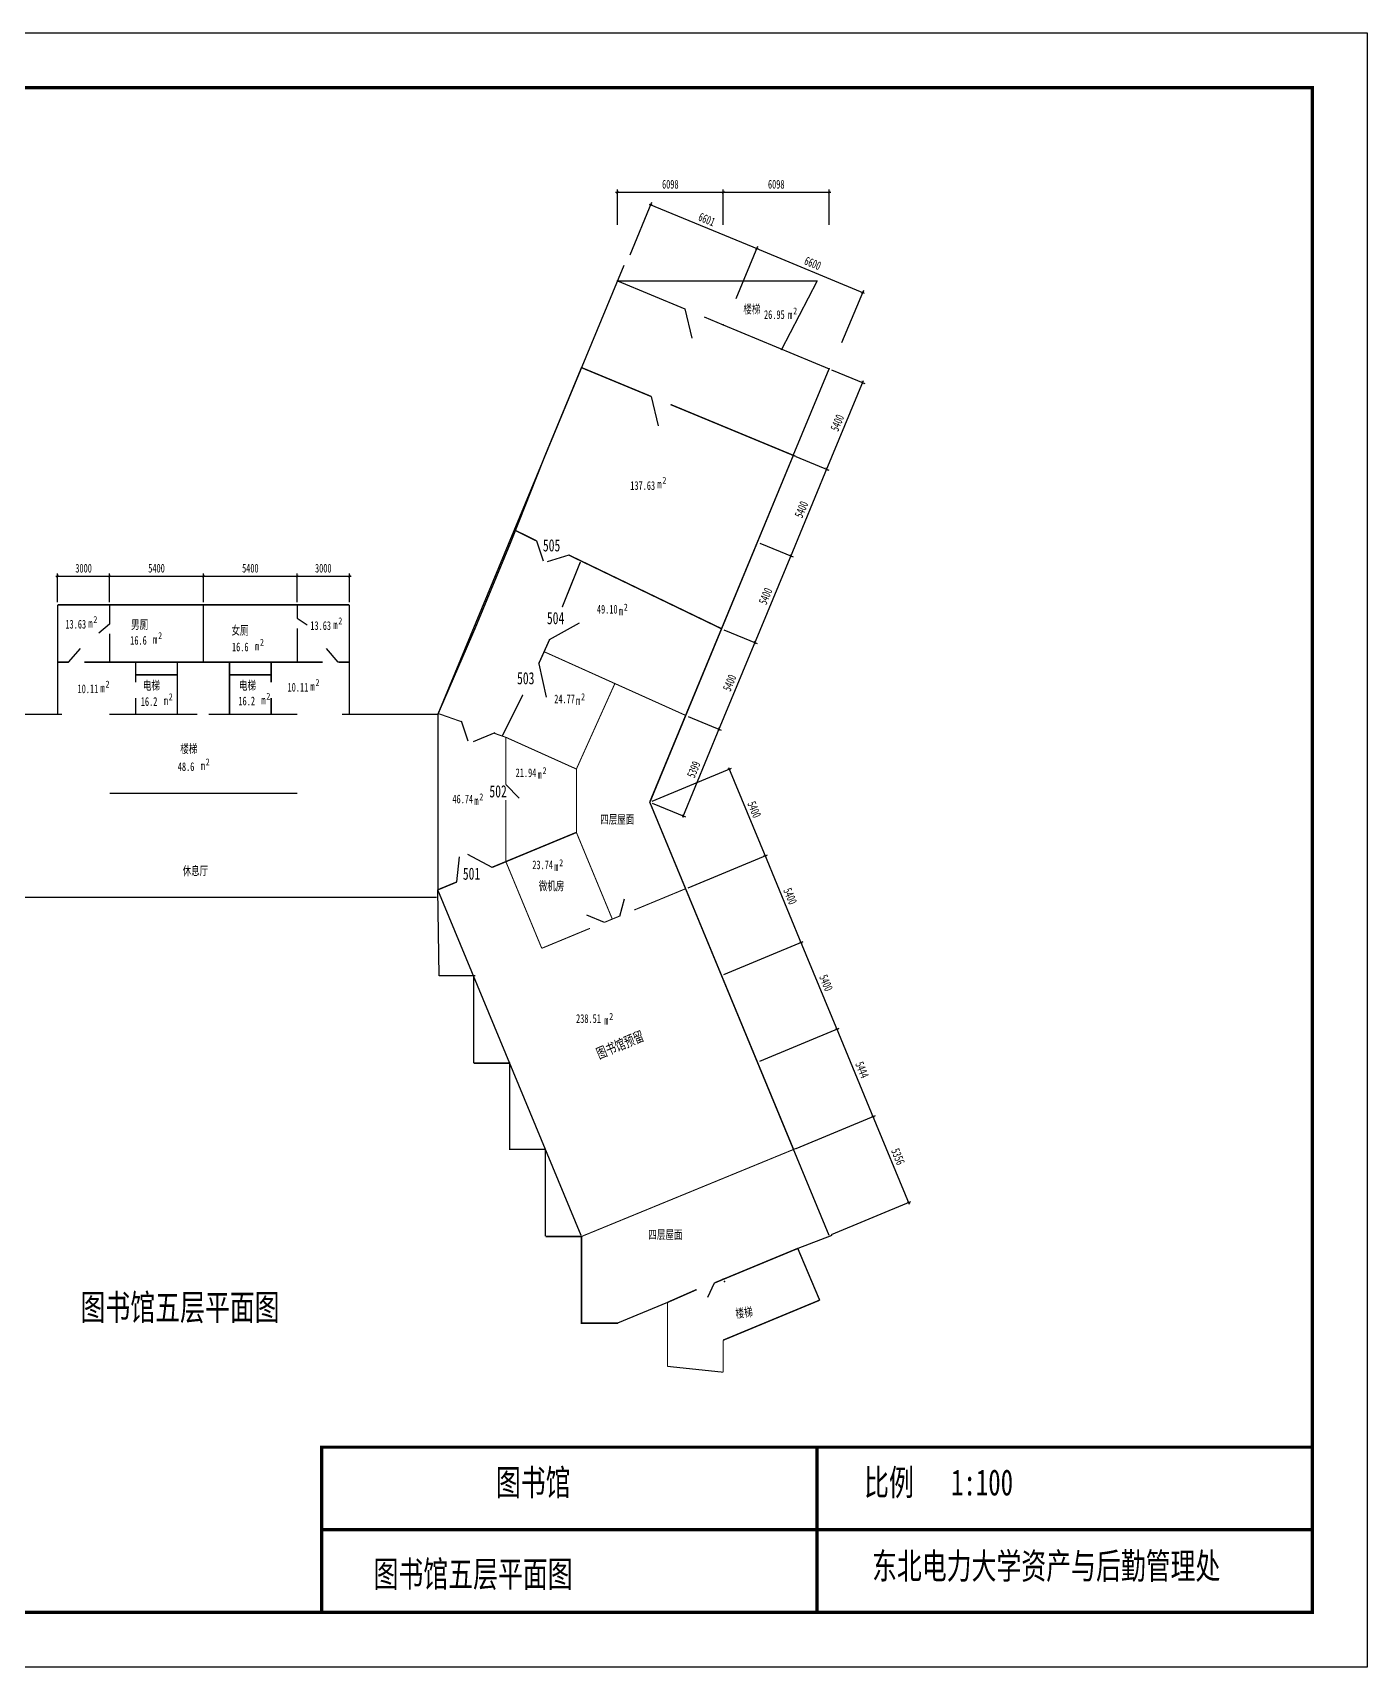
# Model space of a CAD drawing. Extents: x -65804 to 67252, y -80473 to 13616.
# Drawn here: x -9585 to 67252, y -80473 to 13616 of the extents above; entities that cross this region are included whole.
import ezdxf

# ---------------------------------------------------------------- set-up
doc = ezdxf.new("R2010")
doc.units = 0
doc.layers.get('0').update_dxf_attribs({"linetype": 'CONTINUOUS'})
doc.layers.get('DEFPOINTS').update_dxf_attribs({"linetype": 'CONTINUOUS'})
doc.styles.get("Standard").update_dxf_attribs({"font": '', "width": 0.7, "height": 700})
doc.styles.get('Standard').set_extended_font_data('FangSong_GB2312')
doc.dimstyles.get("Standard").update_dxf_attribs({"dimtxt": 0.18, "dimasz": 0.18, "dimexe": 0.18, "dimexo": 0.0625, "dimgap": 0.09, "dimtad": 0, "dimtih": 1, "dimtoh": 1, "dimdec": 4, "dimzin": 0, "dimdsep": 46, "dimtxsty": 'Standard', "dimcen": 0.09, "dimadec": 0, "dimazin": 0, "dimtfac": 1, "dimtdec": 4, "dimtofl": 0, "dimtmove": 0, "dimatfit": 3, "dimfxl": 1, "dimtolj": 1, "dimtzin": 0, "dimarcsym": 0})

# ---------------------------------------------------------------- blocks, each defined once
blk = doc.blocks.new('_ARCHTICK')
at = {"color": 0, "linetype": 'ByBlock', "const_width": 0.15}
blk.add_lwpolyline([(-0.5, -0.5), (0.5, 0.5)], dxfattribs=at)
blk = doc.blocks.new('*D6')
at = {"color": 0, "linetype": 'ByBlock'}
for p, q in [((-8254, -17660), (-5054, -17660)), ((-8154, -19167), (-8154, -17510)), ((-5154, -19167), (-5154, -17510))]:
    blk.add_line(p, q, dxfattribs=at)
at = {"layer": 'DEFPOINTS', "color": 0, "linetype": 'ByBlock'}
for p in [(-5154, -17660), (-8154, -19317), (-5154, -19317)]:
    blk.add_point(p, dxfattribs=at)
at = {"color": 0, "linetype": 'ByBlock', "xscale": 150, "yscale": 150, "zscale": 150, "rotation": 180}
blk.add_blockref('_ARCHTICK', (-8154, -17660), dxfattribs=at)
at = {"color": 0, "linetype": 'ByBlock', "xscale": 150, "yscale": 150, "zscale": 150}
blk.add_blockref('_ARCHTICK', (-5154, -17660), dxfattribs=at)
at = {"color": 0, "linetype": 'ByBlock', "insert": (-6654, -17210), "char_height": 500, "attachment_point": 5}
blk.add_mtext('\\A1;3000', dxfattribs=at)
blk = doc.blocks.new('*D7')
at = {"color": 0, "linetype": 'ByBlock'}
for p, q in [((-5254, -17660), (346, -17660)), ((246, -19167), (246, -17510))]:
    blk.add_line(p, q, dxfattribs=at)
at = {"layer": 'DEFPOINTS', "color": 0, "linetype": 'ByBlock'}
for p in [(246, -17660), (-5154, -19317), (246, -19317)]:
    blk.add_point(p, dxfattribs=at)
at = {"color": 0, "linetype": 'ByBlock', "xscale": 150, "yscale": 150, "zscale": 150, "rotation": 180}
blk.add_blockref('_ARCHTICK', (-5154, -17660), dxfattribs=at)
at = {"color": 0, "linetype": 'ByBlock', "xscale": 150, "yscale": 150, "zscale": 150}
blk.add_blockref('_ARCHTICK', (246, -17660), dxfattribs=at)
at = {"color": 0, "linetype": 'ByBlock', "insert": (-2454, -17210), "char_height": 500, "attachment_point": 5}
blk.add_mtext('\\A1;5400', dxfattribs=at)
blk = doc.blocks.new('*D8')
at = {"color": 0, "linetype": 'ByBlock'}
for p, q in [((146, -17660), (5746, -17660)), ((5646, -19167), (5646, -17510))]:
    blk.add_line(p, q, dxfattribs=at)
at = {"layer": 'DEFPOINTS', "color": 0, "linetype": 'ByBlock'}
for p in [(5646, -17660), (246, -19317), (5646, -19317)]:
    blk.add_point(p, dxfattribs=at)
at = {"color": 0, "linetype": 'ByBlock', "xscale": 150, "yscale": 150, "zscale": 150, "rotation": 180}
blk.add_blockref('_ARCHTICK', (246, -17660), dxfattribs=at)
at = {"color": 0, "linetype": 'ByBlock', "xscale": 150, "yscale": 150, "zscale": 150}
blk.add_blockref('_ARCHTICK', (5646, -17660), dxfattribs=at)
at = {"color": 0, "linetype": 'ByBlock', "insert": (2946, -17210), "char_height": 500, "attachment_point": 5}
blk.add_mtext('\\A1;5400', dxfattribs=at)
blk = doc.blocks.new('*D9')
at = {"color": 0, "linetype": 'ByBlock'}
for p, q in [((5546, -17660), (8746, -17660)), ((8646, -19167), (8646, -17510))]:
    blk.add_line(p, q, dxfattribs=at)
at = {"layer": 'DEFPOINTS', "color": 0, "linetype": 'ByBlock'}
for p in [(8646, -17660), (5646, -19317), (8646, -19317)]:
    blk.add_point(p, dxfattribs=at)
at = {"color": 0, "linetype": 'ByBlock', "xscale": 150, "yscale": 150, "zscale": 150, "rotation": 180}
blk.add_blockref('_ARCHTICK', (5646, -17660), dxfattribs=at)
at = {"color": 0, "linetype": 'ByBlock', "xscale": 150, "yscale": 150, "zscale": 150}
blk.add_blockref('_ARCHTICK', (8646, -17660), dxfattribs=at)
at = {"color": 0, "linetype": 'ByBlock', "insert": (7146, -17210), "char_height": 500, "attachment_point": 5}
blk.add_mtext('\\A1;3000', dxfattribs=at)
blk = doc.blocks.new('*D23')
at = {"color": 0, "linetype": 'ByBlock'}
for p, q in [((24813, 836), (26063, 3855)), ((25914, 3754), (32197, 1152)), ((30911, -1690), (32162, 1329))]:
    blk.add_line(p, q, dxfattribs=at)
at = {"layer": 'DEFPOINTS', "color": 0, "linetype": 'ByBlock'}
for p in [(32104, 1190), (24756, 698), (30854, -1828)]:
    blk.add_point(p, dxfattribs=at)
at = {"color": 0, "linetype": 'ByBlock', "xscale": 150, "yscale": 150, "zscale": 150}
for p, rotation in [((26006, 3716), 157.5), ((32104, 1190), 337.4999999999999)]:
    blk.add_blockref('_ARCHTICK', p, dxfattribs=dict(at, rotation=rotation))
at = {"color": 0, "linetype": 'ByBlock', "insert": (29227, 2869), "char_height": 500, "attachment_point": 5, "rotation": 337.5}
blk.add_mtext('\\A1;6601', dxfattribs=at)
blk = doc.blocks.new('*D24')
at = {"color": 0, "linetype": 'ByBlock'}
for p, q in [((32012, 1228), (38294, -1374)), ((37009, -4216), (38259, -1197))]:
    blk.add_line(p, q, dxfattribs=at)
at = {"layer": 'DEFPOINTS', "color": 0, "linetype": 'ByBlock'}
for p in [(30854, -1828), (38202, -1336), (36952, -4354)]:
    blk.add_point(p, dxfattribs=at)
at = {"color": 0, "linetype": 'ByBlock', "xscale": 150, "yscale": 150, "zscale": 150}
for p, rotation in [((32104, 1190), 157.5), ((38202, -1336), 337.4999999999999)]:
    blk.add_blockref('_ARCHTICK', p, dxfattribs=dict(at, rotation=rotation))
at = {"color": 0, "linetype": 'ByBlock', "insert": (35325, 343), "char_height": 500, "attachment_point": 5, "rotation": 337.5}
blk.add_mtext('\\A1;6600', dxfattribs=at)
blk = doc.blocks.new('*D25')
at = {"color": 0, "linetype": 'ByBlock'}
for p, q in [((38226, -6425), (36083, -11599)), ((36410, -5782), (38326, -6575)), ((34344, -10770), (36260, -11564))]:
    blk.add_line(p, q, dxfattribs=at)
at = {"layer": 'DEFPOINTS', "color": 0, "linetype": 'ByBlock'}
for p in [(36272, -5724), (34205, -10713), (36121, -11507)]:
    blk.add_point(p, dxfattribs=at)
at = {"color": 0, "linetype": 'ByBlock', "xscale": 150, "yscale": 150, "zscale": 150}
for p, rotation in [((38188, -6518), 67.50000000000017), ((36121, -11507), 247.5000000000001)]:
    blk.add_blockref('_ARCHTICK', p, dxfattribs=dict(at, rotation=rotation))
at = {"color": 0, "linetype": 'ByBlock', "insert": (36739, -8840), "char_height": 500, "attachment_point": 5, "rotation": 67.5}
blk.add_mtext('\\A1;5400', dxfattribs=at)
blk = doc.blocks.new('*D26')
at = {"color": 0, "linetype": 'ByBlock'}
for p, q in [((36160, -11414), (34017, -16588)), ((32277, -15759), (34193, -16553))]:
    blk.add_line(p, q, dxfattribs=at)
at = {"layer": 'DEFPOINTS', "color": 0, "linetype": 'ByBlock'}
for p in [(34205, -10713), (32139, -15702), (34055, -16496)]:
    blk.add_point(p, dxfattribs=at)
at = {"color": 0, "linetype": 'ByBlock', "xscale": 150, "yscale": 150, "zscale": 150}
for p, rotation in [((36121, -11507), 67.50000000000017), ((34055, -16496), 247.5000000000001)]:
    blk.add_blockref('_ARCHTICK', p, dxfattribs=dict(at, rotation=rotation))
at = {"color": 0, "linetype": 'ByBlock', "insert": (34672, -13829), "char_height": 500, "attachment_point": 5, "rotation": 67.5}
blk.add_mtext('\\A1;5400', dxfattribs=at)
blk = doc.blocks.new('*D27')
at = {"color": 0, "linetype": 'ByBlock'}
for p, q in [((34093, -16403), (31950, -21577)), ((30211, -20748), (32127, -21542))]:
    blk.add_line(p, q, dxfattribs=at)
at = {"layer": 'DEFPOINTS', "color": 0, "linetype": 'ByBlock'}
for p in [(32139, -15702), (30072, -20691), (31988, -21485)]:
    blk.add_point(p, dxfattribs=at)
at = {"color": 0, "linetype": 'ByBlock', "xscale": 150, "yscale": 150, "zscale": 150}
for p, rotation in [((34055, -16496), 67.50000000000017), ((31988, -21485), 247.5000000000001)]:
    blk.add_blockref('_ARCHTICK', p, dxfattribs=dict(at, rotation=rotation))
at = {"color": 0, "linetype": 'ByBlock', "insert": (32606, -18818), "char_height": 500, "attachment_point": 5, "rotation": 67.5}
blk.add_mtext('\\A1;5400', dxfattribs=at)
blk = doc.blocks.new('*D28')
at = {"color": 0, "linetype": 'ByBlock'}
for p, q in [((32027, -21392), (29884, -26566)), ((28144, -25737), (30060, -26531))]:
    blk.add_line(p, q, dxfattribs=at)
at = {"layer": 'DEFPOINTS', "color": 0, "linetype": 'ByBlock'}
for p in [(30072, -20691), (28006, -25680), (29922, -26474)]:
    blk.add_point(p, dxfattribs=at)
at = {"color": 0, "linetype": 'ByBlock', "xscale": 150, "yscale": 150, "zscale": 150}
for p, rotation in [((31988, -21485), 67.50000000000017), ((29922, -26474), 247.5000000000001)]:
    blk.add_blockref('_ARCHTICK', p, dxfattribs=dict(at, rotation=rotation))
at = {"color": 0, "linetype": 'ByBlock', "insert": (30539, -23807), "char_height": 500, "attachment_point": 5, "rotation": 67.5}
blk.add_mtext('\\A1;5400', dxfattribs=at)
blk = doc.blocks.new('*D29')
at = {"color": 0, "linetype": 'ByBlock'}
for p, q in [((29960, -26381), (27817, -31554)), ((26078, -30726), (27994, -31519))]:
    blk.add_line(p, q, dxfattribs=at)
at = {"layer": 'DEFPOINTS', "color": 0, "linetype": 'ByBlock'}
for p in [(28006, -25680), (25939, -30668), (27856, -31462)]:
    blk.add_point(p, dxfattribs=at)
at = {"color": 0, "linetype": 'ByBlock', "xscale": 150, "yscale": 150, "zscale": 150}
for p, rotation in [((29922, -26474), 67.50000000000017), ((27856, -31462), 247.5000000000001)]:
    blk.add_blockref('_ARCHTICK', p, dxfattribs=dict(at, rotation=rotation))
at = {"color": 0, "linetype": 'ByBlock', "insert": (28473, -28796), "char_height": 500, "attachment_point": 5, "rotation": 67.5}
blk.add_mtext('\\A1;5399', dxfattribs=at)
blk = doc.blocks.new('*D30')
at = {"color": 0, "linetype": 'ByBlock'}
for p, q in [((26078, -30611), (30649, -28717)), ((30472, -28682), (32615, -33856)), ((28144, -35599), (32716, -33706))]:
    blk.add_line(p, q, dxfattribs=at)
at = {"layer": 'DEFPOINTS', "color": 0, "linetype": 'ByBlock'}
for p in [(25939, -30668), (32577, -33763), (28006, -35657)]:
    blk.add_point(p, dxfattribs=at)
at = {"color": 0, "linetype": 'ByBlock', "xscale": 150, "yscale": 150, "zscale": 150}
for p, rotation in [((30510, -28774), 112.5000000000001), ((32577, -33763), 292.5000000000001)]:
    blk.add_blockref('_ARCHTICK', p, dxfattribs=dict(at, rotation=rotation))
at = {"color": 0, "linetype": 'ByBlock', "insert": (31959, -31097), "char_height": 500, "attachment_point": 5, "rotation": 292.5}
blk.add_mtext('\\A1;5400', dxfattribs=at)
blk = doc.blocks.new('*D31')
at = {"color": 0, "linetype": 'ByBlock'}
for p, q in [((32539, -33671), (34682, -38845)), ((30211, -40588), (34782, -38695))]:
    blk.add_line(p, q, dxfattribs=at)
at = {"layer": 'DEFPOINTS', "color": 0, "linetype": 'ByBlock'}
for p in [(28006, -35657), (34643, -38752), (30072, -40646)]:
    blk.add_point(p, dxfattribs=at)
at = {"color": 0, "linetype": 'ByBlock', "xscale": 150, "yscale": 150, "zscale": 150}
for p, rotation in [((32577, -33763), 112.5000000000001), ((34643, -38752), 292.5000000000001)]:
    blk.add_blockref('_ARCHTICK', p, dxfattribs=dict(at, rotation=rotation))
at = {"color": 0, "linetype": 'ByBlock', "insert": (34026, -36086), "char_height": 500, "attachment_point": 5, "rotation": 292.5}
blk.add_mtext('\\A1;5400', dxfattribs=at)
blk = doc.blocks.new('*D32')
at = {"color": 0, "linetype": 'ByBlock'}
for p, q in [((34605, -38660), (36748, -43834)), ((32277, -45577), (36849, -43684))]:
    blk.add_line(p, q, dxfattribs=at)
at = {"layer": 'DEFPOINTS', "color": 0, "linetype": 'ByBlock'}
for p in [(30072, -40646), (36710, -43741), (32139, -45635)]:
    blk.add_point(p, dxfattribs=at)
at = {"color": 0, "linetype": 'ByBlock', "xscale": 150, "yscale": 150, "zscale": 150}
for p, rotation in [((34643, -38752), 112.5000000000001), ((36710, -43741), 292.5000000000001)]:
    blk.add_blockref('_ARCHTICK', p, dxfattribs=dict(at, rotation=rotation))
at = {"color": 0, "linetype": 'ByBlock', "insert": (36092, -41075), "char_height": 500, "attachment_point": 5, "rotation": 292.5}
blk.add_mtext('\\A1;5400', dxfattribs=at)
blk = doc.blocks.new('*D33')
at = {"color": 0, "linetype": 'ByBlock'}
for p, q in [((36672, -43649), (38832, -48863)), ((34361, -50607), (38932, -48714))]:
    blk.add_line(p, q, dxfattribs=at)
at = {"layer": 'DEFPOINTS', "color": 0, "linetype": 'ByBlock'}
for p in [(32139, -45635), (38793, -48771), (34222, -50664)]:
    blk.add_point(p, dxfattribs=at)
at = {"color": 0, "linetype": 'ByBlock', "xscale": 150, "yscale": 150, "zscale": 150}
for p, rotation in [((36710, -43741), 112.5000000000001), ((38793, -48771), 292.5000000000001)]:
    blk.add_blockref('_ARCHTICK', p, dxfattribs=dict(at, rotation=rotation))
at = {"color": 0, "linetype": 'ByBlock', "insert": (38167, -46084), "char_height": 500, "attachment_point": 5, "rotation": 292.5}
blk.add_mtext('\\A1;5444', dxfattribs=at)
blk = doc.blocks.new('*D34')
at = {"color": 0, "linetype": 'ByBlock'}
for p, q in [((38755, -48679), (40881, -53812)), ((36410, -55555), (40981, -53662))]:
    blk.add_line(p, q, dxfattribs=at)
at = {"layer": 'DEFPOINTS', "color": 0, "linetype": 'ByBlock'}
for p in [(34222, -50664), (40843, -53719), (36272, -55613)]:
    blk.add_point(p, dxfattribs=at)
at = {"color": 0, "linetype": 'ByBlock', "xscale": 150, "yscale": 150, "zscale": 150}
for p, rotation in [((38793, -48771), 112.5000000000001), ((40843, -53719), 292.5000000000001)]:
    blk.add_blockref('_ARCHTICK', p, dxfattribs=dict(at, rotation=rotation))
at = {"color": 0, "linetype": 'ByBlock', "insert": (40234, -51073), "char_height": 500, "attachment_point": 5, "rotation": 292.5}
blk.add_mtext('\\A1;5356', dxfattribs=at)

msp = doc.modelspace()

# ---------------------------------------------------------------- linework, layer by layer
for p, q in [((-65803.5, 13616.5), (67252.5, 13616.5)), ((67252.5, 13616.5), (67252.5, -80473.1)), ((24443.3, 212.8), (13744, -25617.4)), ((24075.8, -672.4), (35580, -672.4)), ((24075.8, -672.4), (27958.6, -2280.7)), ((35580, -672.4), (33510, -4650)), ((27958.6, -2280.7), (28360, -3960)), ((29064.9, -2739), (30174.1, -3198.4)), ((30174.1, -3198.4), (36271.7, -5724.1)), ((34205.2, -10713.1), (36271.7, -5724.1)), ((26030.7, -7327.1), (26432.1, -9006.4)), ((34205.2, -10713.1), (25939.2, -30668.9)), ((19430, -15640), (19810, -16780)), ((21280, -16450), (20030, -16840)), ((-5154.2, -20430), (-5780, -20950)), ((5645.8, -20090), (6220, -20470)), ((20170, -21320), (21890, -20360)), ((-7520, -22617.4), (-6840, -21830)), ((8011.5, -22617.4), (7331.5, -21830)), ((19546.6, -22707.2), (19970.7, -24630.8)), ((13743.3, -25617.1), (13743.3, -35719.6)), ((15084.5, -25996.1), (15464.5, -27136.1)), ((17014.5, -26686.1), (15780, -27200)), ((17657.1, -29650), (18430, -30440)), ((36271.7, -55612.7), (25939.2, -30667.9)), ((14833.9, -35267.9), (14980, -33820)), ((16862.9, -34427.5), (15460, -33690)), ((13823.8, -40675.4), (13743.3, -35719.6)), ((21984.1, -55612.7), (13744, -35719.3)), ((24210.2, -37229), (24490, -36240)), ((23333.6, -37592.1), (22320, -37170)), ((15889.8, -40675.4), (13823.8, -40675.4)), ((36427, -55626.7), (34462.8, -56361.7)), ((29656.8, -58352.4), (29271, -59180)), ((26961, -59469.1), (24076, -60664.1)), ((67252.5, -80473.1), (-65803.5, -80473.1))]:
    msp.add_line(p, q)
at = {"color": 0, "linetype": 'ByBlock'}
for p, q in [((23975.8, 4440), (30274.1, 4440)), ((24075.8, 2550), (24075.8, 4590)), ((30074.1, 4440), (36371.7, 4440)), ((30174.1, 2550), (30174.1, 4590)), ((36271.7, 2550), (36271.7, 4590))]:
    msp.add_line(p, q, dxfattribs=at)
at = {"const_width": 190.1}
msp.add_lwpolyline([(-57883.5, 10448.5), (64084.5, 10448.5), (64084.5, -77305.1), (-57883.5, -77305.1)], close=True, dxfattribs=at)
for points, const_width in [([(22009.3, -5661.4), (19934.5, -10672.4), (17956.3, -15672.4), (15889.8, -20661.3), (13743.3, -25617.1)], 80), ([(22009.3, -5661.4), (26030.7, -7327.1)], 80), ([(27137, -7785.3), (28246.2, -8244.7), (34343.8, -10770.5)], 80), ([(25939.2, -30668.9), (28005.7, -25679.9), (30072.2, -20691), (32138.7, -15702), (34205.2, -10713.1)], 80), ([(18160, -15010), (19430, -15640)], 80), ([(21950, -16840), (20900, -19450)], 80), ([(30072.2, -20691), (21280, -16450)], 80), ([(-8154.2, -19317.4), (-5154.2, -19317.4)], 80), ([(-8154.2, -19317.4), (-8154.2, -22617.4)], 80), ([(-5154.2, -19317.4), (245.8, -19317.4), (245.8, -22617.4), (-5154.2, -22617.4), (-6620, -22617.4)], 80), ([(-5154.2, -19317.4), (-5154.2, -20430)], 80), ([(5645.8, -19317.4), (245.8, -19317.4), (245.8, -22617.4), (5645.8, -22617.4), (7111.5, -22617.4)], 80), ([(245.8, -19317.4), (5645.8, -19317.4)], 60), ([(8645.8, -19317.4), (5645.8, -19317.4)], 80), ([(5645.8, -19317.4), (5645.8, -20090)], 80), ([(8645.8, -19317.4), (8645.8, -22617.4)], 80), ([(5645.8, -20668.6), (5645.8, -22617.4)], 80), ([(-5154.2, -20976.2), (-5154.2, -22617.4)], 80), ([(20170, -21320), (19859.5, -22014.2)], 80), ([(-13251.8, -25617.1), (-8154.2, -25617.1), (-8154.2, -22617.4)], 80), ([(-7520, -22617.4), (-8154.2, -22617.4)], 80), ([(-3654.2, -23770), (-3654.2, -22617.4), (-1254.2, -22617.4), (-1254.2, -25617.4), (-104.8, -25617.4)], 80), ([(4145.8, -23770), (4145.8, -22617.4), (1745.8, -22617.4), (1745.8, -25617.4), (699, -25617.4)], 80), ([(8011.5, -22617.4), (8645.8, -22617.4)], 80), ([(13743.3, -25617.1), (8645.8, -25617.1), (8645.8, -22617.4)], 80), ([(19546.6, -22707.2), (19859.5, -22014.2)], 80), ([(28005.7, -25679.9), (19859.5, -22014.2)], 60), ([(-3661, -23346.6), (-1254.2, -23346.6)], 80), ([(4152.5, -23346.6), (1745.8, -23346.6)], 80), ([(17449.1, -26870.9), (18632.9, -24494.7)], 80), ([(23932.6, -23847), (21718, -28768.4)], 60), ([(-5154.2, -25617.4), (-3654.2, -25617.4), (-3654.2, -24670)], 80), ([(5645.8, -25617.4), (4145.8, -25617.4), (4145.8, -24670)], 80), ([(-8154.2, -25617.1), (-7888.6, -25617.2)], 80), ([(-5169.7, -25617.4), (-5154.2, -25617.4), (-150, -25617.3)], 80), ([(-3654.2, -25617.4), (-1254.2, -25617.4)], 80), ([(541.4, -25617.3), (5613.2, -25617.2)], 80), ([(4145.8, -25617.4), (1745.8, -25617.4)], 80), ([(8216.9, -25617.1), (8645.8, -25617.1)], 80), ([(15100.4, -26043.7), (13762.7, -25572.5)], 60), ([(17449.1, -26870.9), (16973.2, -26703.3)], 60), ([(21718, -28768.4), (17657.1, -26940.9), (17449.1, -26870.9)], 60), ([(17657.1, -26940.9), (17657.1, -29650)], 60), ([(21718, -28768.4), (21718, -32416.4)], 60), ([(-5154.2, -30164.3), (5645.8, -30164.3)], 80), ([(17657.1, -30550), (17657.1, -34098.5)], 60), ([(25939.2, -30667.9), (28005.7, -35656.9), (30072.2, -40645.8), (32138.7, -45634.8), (34221.9, -50663.9)], 80), ([(16862.9, -34427.5), (21718, -32416.4)], 80), ([(21718, -32416.4), (23784.5, -37405.3)], 60), ([(17657.1, -34098.5), (19723.6, -39087.5)], 60), ([(13743.3, -35719.6), (14833.9, -35267.9)], 80), ([(25041.9, -36884.5), (28005.7, -35656.9)], 60), ([(-13331.9, -36160), (13668.1, -36160)], 80), ([(23333.6, -37592.1), (24210.2, -37229)], 60), ([(19723.6, -39087.5), (22500.6, -37937.2)], 60), ([(13823.8, -40675.4), (15796.9, -40675.4)], 60), ([(15796.9, -40675.4), (15796.9, -45697.4)], 80), ([(19934.5, -50664.4), (17868.5, -50664.4), (17868.5, -45697.4), (15802.5, -45697.4)], 80), ([(19934.5, -50664.4), (19934.5, -55675.4)], 80), ([(34360.6, -50607), (22010.1, -55675.4)], 60), ([(24076.1, -60664.4), (22010.1, -60664.4), (22010.1, -55675.4), (19944.1, -55675.4)], 80), ([(22010.6, -55676.6), (22010.6, -55675.4), (19944.6, -55675.4)], 80), ([(29656.8, -58352.4), (30173.6, -58138.4), (34462.8, -56361.7)], 80), ([(35728.2, -59352.7), (34462.8, -56361.7)], 80), ([(26961, -59469.1), (28641, -58730)], 80), ([(26961, -59469.1), (26961, -63150)], 60), ([(30161, -61646.4), (35722.5, -59339.3)], 80), ([(30161, -63486.9), (26961, -63150)], 60), ([(64084.5, -77305.1), (7060.5, -77305.1), (7060.5, -67801.1), (64084.5, -67801.1)], 190.1), ([(35572.5, -67801.1), (35572.5, -77305.1)], 190.1), ([(7060.5, -72553.1), (64084.5, -72553.1)], 190.1)]:
    msp.add_lwpolyline(points, dxfattribs=dict(const_width=const_width))
msp.add_lwpolyline([(30161, -61646.4, 60, 60, 0), (30161, -63486.9, 60, 60, 0)], format="xyseb")
at = {"color": 0, "linetype": 'ByBlock'}
for p in [(30174.1, 4440), (36271.7, 4440), (24075.8, -672.4), (30174.1, -3198.4), (30174.1, -3198.4), (36271.7, -5724.1), (30173.6, -58138.4), (30236.5, -58274.5), (30236.5, -58274.5), (30236.5, -58274.5), (24075.3, -60664.4), (24076, -60664.1)]:
    msp.add_point(p, dxfattribs=at)

# ---------------------------------------------------------------- block references
at = {"color": 0, "linetype": 'ByBlock', "xscale": 150, "yscale": 150, "zscale": 150, "rotation": 180}
for p in [(24075.8, 4440), (30174.1, 4440)]:
    msp.add_blockref('_ARCHTICK', p, dxfattribs=at)
at = {"color": 0, "linetype": 'ByBlock', "xscale": 150, "yscale": 150, "zscale": 150}
for p in [(30174.1, 4440), (36271.7, 4440)]:
    msp.add_blockref('_ARCHTICK', p, dxfattribs=at)

# ---------------------------------------------------------------- texts
at = {"color": 0, "linetype": 'ByBlock', "char_height": 500, "attachment_point": 5}
for insert in [(27124.9, 4890), (33222.9, 4890)]:
    msp.add_mtext('\\A1;6098', dxfattribs=dict(at, insert=insert))
at = {"attachment_point": 1}
for s, insert, char_height, width in [('楼梯 ', (31330, -2050), 500, 1700), ('26.95', (32520, -2360), 500, 16260), ('m', (33910, -2370), 500, 14920), ('2', (34200, -2200), 400, 12560), ('137.63', (24820, -12200), 500, 10940), ('2', (26670, -11950), 400, 12560), ('m', (26380, -12120), 500, 14920), ('505', (19790, -15540), 700, 3720), ('504', (20020, -19730), 700, 3720), ('49.10', (22900, -19320), 500, 10940), ('m', (24160, -19420), 500, 14920), ('2', (24450, -19250), 400, 12560), ('13.63', (-7700.3, -20180), 500, 10940), ('m', (-6380, -20130), 500, 14920), ('2', (-6090, -19960), 400, 12560), ('男厕', (-3920, -20210), 500, 4165.763), ('女厕', (1860, -20540), 500, 1860), ('13.63', (6399.7, -20260), 500, 10940), ('m', (7720, -20210), 500, 14920), ('2', (8010, -20040), 400, 12560), ('16.6', (-3970.3, -21110), 500, 10940), ('m', (-2650, -21060), 500, 14920), ('2', (-2360, -20890), 400, 12560), ('16.6', (1889.7, -21490), 500, 10940), ('m', (3210, -21440), 500, 14920), ('2', (3500, -21270), 400, 12560), ('503', (18300, -23190), 700, 3720), ('10.11', (-7000.3, -23900), 500, 10940), ('m', (-5680, -23850), 500, 14920), ('2', (-5390, -23680), 400, 12560), ('电梯', (-3240, -23710), 500, 1650), ('2', (-1750, -24410), 400, 12560), ('电梯', (2290, -23710), 500, 1650), ('2', (3870, -24380), 400, 12560), ('10.11', (5089.7, -23810), 500, 10940), ('m', (6410, -23760), 500, 14920), ('2', (6700, -23590), 400, 12560), ('2', (21990, -24410), 400, 12560), ('16.2', (-3360.3, -24630), 500, 10940), ('m', (-2040, -24580), 500, 14920), ('16.2', (2259.7, -24600), 500, 10940), ('m', (3580, -24550), 500, 14920), ('24.77', (20440, -24480), 500, 10940), ('m', (21700, -24580), 500, 14920), ('楼梯', (-1084.2, -27351.2), 500, 8129.229), ('2', (380, -28160), 400, 12560), ('48.6', (-1230.3, -28380), 500, 10940), ('m', (90, -28330), 500, 14920), ('21.94', (18220, -28730), 500, 10940), ('m', (19480, -28830), 500, 14920), ('2', (19770, -28660), 400, 12560), ('502', (16710, -29700), 700, 3720), ('46.74', (14580, -30240), 500, 10940), ('m', (15840, -30340), 500, 14920), ('2', (16130, -30170), 400, 12560), ('四层屋面', (23090, -31420), 500, 4482.487), ('休息厅', (-950, -34380), 500, 5530), ('501', (15180, -34440), 700, 3720), ('23.74', (19180, -34030), 500, 10940), ('m', (20440, -34130), 500, 14920), ('2', (20730, -33960), 400, 12560), ('微机房', (19550, -35250), 500, 2800), ('238.51', (21700, -42880), 500, 10940), ('m', (23320, -42980), 500, 14920), ('2', (23610, -42810), 400, 12560), ('四层屋面', (25860, -55320), 500, 6458.166), ('图书馆五层平面图', (-6830, -59000), 1500, 33000), ('          图书馆', (9940, -69080), 1500, 33000), ('比例   1:100', (38280, -69080), 1500, 33000), ('图书馆五层平面图', (10040, -74350), 1500, 33000), ('东北电力大学资产与后勤管理处', (38740, -73890), 1500, 33000)]:
    msp.add_mtext(s, dxfattribs=dict(at, insert=insert, char_height=char_height, width=width))
for s, insert, char_height, width, rotation in [('{\\fPMingLiU|b0|i0|c134|p18;\\C3;图书馆预\\fGulim|b0|i0|c134|p34;留}', (22791.3, -44908.7), 600, 3351.81, 22.5), ('楼梯', (30856.8, -59873.1), 500, 3040, 6.913238)]:
    msp.add_mtext(s, dxfattribs=dict(at, insert=insert, char_height=char_height, width=width, rotation=rotation))

# ---------------------------------------------------------------- dimensions: what is measured, and where the dimension line sits
for p1, p2, distance, picture, middle in [((24755.8, 697.6), (30854.1, -1828.4), 3267.2, '*D23', (29227.4, 2868.8)), ((36271.7, -5724.1), (34205.2, -10713.1), 2074, '*D25', (36738.8, -8840.1)), ((25939.2, -30667.9), (28005.7, -35656.9), 4947.9, '*D30', (31959.5, -31096.7))]:
    dim = msp.add_aligned_dim(p1=p1, p2=p2, distance=distance, dimstyle='Standard', override={"dimtxt": 500, "dimasz": 150, "dimexe": 150, "dimexo": 150, "dimgap": 200, "dimtad": 1, "dimtih": 0, "dimtoh": 0, "dimdec": 0, "dimzin": 8, "dimlunit": 5, "dimblk1": 'ARCHTICK', "dimblk2": 'ARCHTICK', "dimsah": 1, "dimcen": 2.5, "dimdle": 100, "dimtdec": 0, "dimtofl": 1})
    dim.commit()
    dim.dimension.update_dxf_attribs({"geometry": picture, "text_midpoint": middle})
for base, p1, p2, angle, picture, middle in [((38202, -1335.6), (30854.1, -1828.4), (36951.7, -4354.1), 337.5, '*D24', (35325.4, 343)), ((34054.9, -16495.7), (34205.2, -10713.1), (32138.7, -15702), 67.5, '*D26', (34672.4, -13829)), ((31988.4, -21484.6), (32138.7, -15702), (30072.2, -20691), 67.5, '*D27', (32605.9, -18818)), ((29921.9, -26473.6), (30072.2, -20691), (28005.7, -25679.9), 67.5, '*D28', (30539.4, -23806.9)), ((27855.5784, -31462.0787), (28005.7326, -25679.9045), (25939.4357, -30668.3864), 67.5, '*D29', (28472.981, -28795.6302)), ((34643.4, -38752.4), (28005.7, -35656.9), (30072.2, -40645.8), 292.5, '*D31', (34025.9, -36085.7)), ((36709.9, -43741.3), (30072.2, -40645.8), (32138.7, -45634.8), 292.5, '*D32', (36092.4, -41074.6)), ((38793.3, -48770.9), (32138.7, -45634.8), (34222.1, -50664.4), 292.5, '*D33', (38167.3, -46083.9)), ((40842.9, -53719.2), (34222.1, -50664.4), (36271.7, -55612.7), 292.5, '*D34', (40233.8, -51072.9))]:
    dim = msp.add_linear_dim(base=base, p1=p1, p2=p2, angle=angle, dimstyle='Standard', override={"dimtxt": 500, "dimasz": 150, "dimexe": 150, "dimexo": 150, "dimgap": 200, "dimtad": 1, "dimtih": 0, "dimtoh": 0, "dimdec": 0, "dimzin": 8, "dimlunit": 5, "dimblk1": 'ARCHTICK', "dimblk2": 'ARCHTICK', "dimsah": 1, "dimcen": 2.5, "dimdle": 100, "dimse1": 1, "dimtdec": 0, "dimtofl": 1, "dimtmove": 1})
    dim.commit()
    dim.dimension.update_dxf_attribs({"geometry": picture, "text_midpoint": middle})
for base, p1, p2, override, picture, middle in [((-5154.2, -17660), (-8154.2, -19317.4), (-5154.2, -19317.4), {"dimtxt": 500, "dimasz": 150, "dimexe": 150, "dimexo": 150, "dimgap": 200, "dimtad": 1, "dimtih": 0, "dimtoh": 0, "dimdec": 0, "dimzin": 8, "dimlunit": 5, "dimblk1": 'ARCHTICK', "dimblk2": 'ARCHTICK', "dimsah": 1, "dimcen": 2.5, "dimdle": 100, "dimtdec": 0, "dimtofl": 1}, '*D6', (-6654.2, -17210)), ((245.8, -17660), (-5154.2, -19317.4), (245.8, -19317.4), {"dimtxt": 500, "dimasz": 150, "dimexe": 150, "dimexo": 150, "dimgap": 200, "dimtad": 1, "dimtih": 0, "dimtoh": 0, "dimdec": 0, "dimzin": 8, "dimlunit": 5, "dimblk1": 'ARCHTICK', "dimblk2": 'ARCHTICK', "dimsah": 1, "dimcen": 2.5, "dimdle": 100, "dimse1": 1, "dimtdec": 0, "dimtofl": 1, "dimtmove": 1}, '*D7', (-2454.2, -17210)), ((5645.8, -17660), (245.8, -19317.4), (5645.8, -19317.4), {"dimtxt": 500, "dimasz": 150, "dimexe": 150, "dimexo": 150, "dimgap": 200, "dimtad": 1, "dimtih": 0, "dimtoh": 0, "dimdec": 0, "dimzin": 8, "dimlunit": 5, "dimblk1": 'ARCHTICK', "dimblk2": 'ARCHTICK', "dimsah": 1, "dimcen": 2.5, "dimdle": 100, "dimse1": 1, "dimtdec": 0, "dimtofl": 1, "dimtmove": 1}, '*D8', (2945.8, -17210)), ((8645.8, -17660), (5645.8, -19317.4), (8645.8, -19317.4), {"dimtxt": 500, "dimasz": 150, "dimexe": 150, "dimexo": 150, "dimgap": 200, "dimtad": 1, "dimtih": 0, "dimtoh": 0, "dimdec": 0, "dimzin": 8, "dimlunit": 5, "dimblk1": 'ARCHTICK', "dimblk2": 'ARCHTICK', "dimsah": 1, "dimcen": 2.5, "dimdle": 100, "dimse1": 1, "dimtdec": 0, "dimtofl": 1, "dimtmove": 1}, '*D9', (7145.8, -17210))]:
    dim = msp.add_linear_dim(base=base, p1=p1, p2=p2, dimstyle='Standard', override=override)
    dim.commit()
    dim.dimension.update_dxf_attribs({"geometry": picture, "text_midpoint": middle})

doc.saveas('drawing.dxf')
